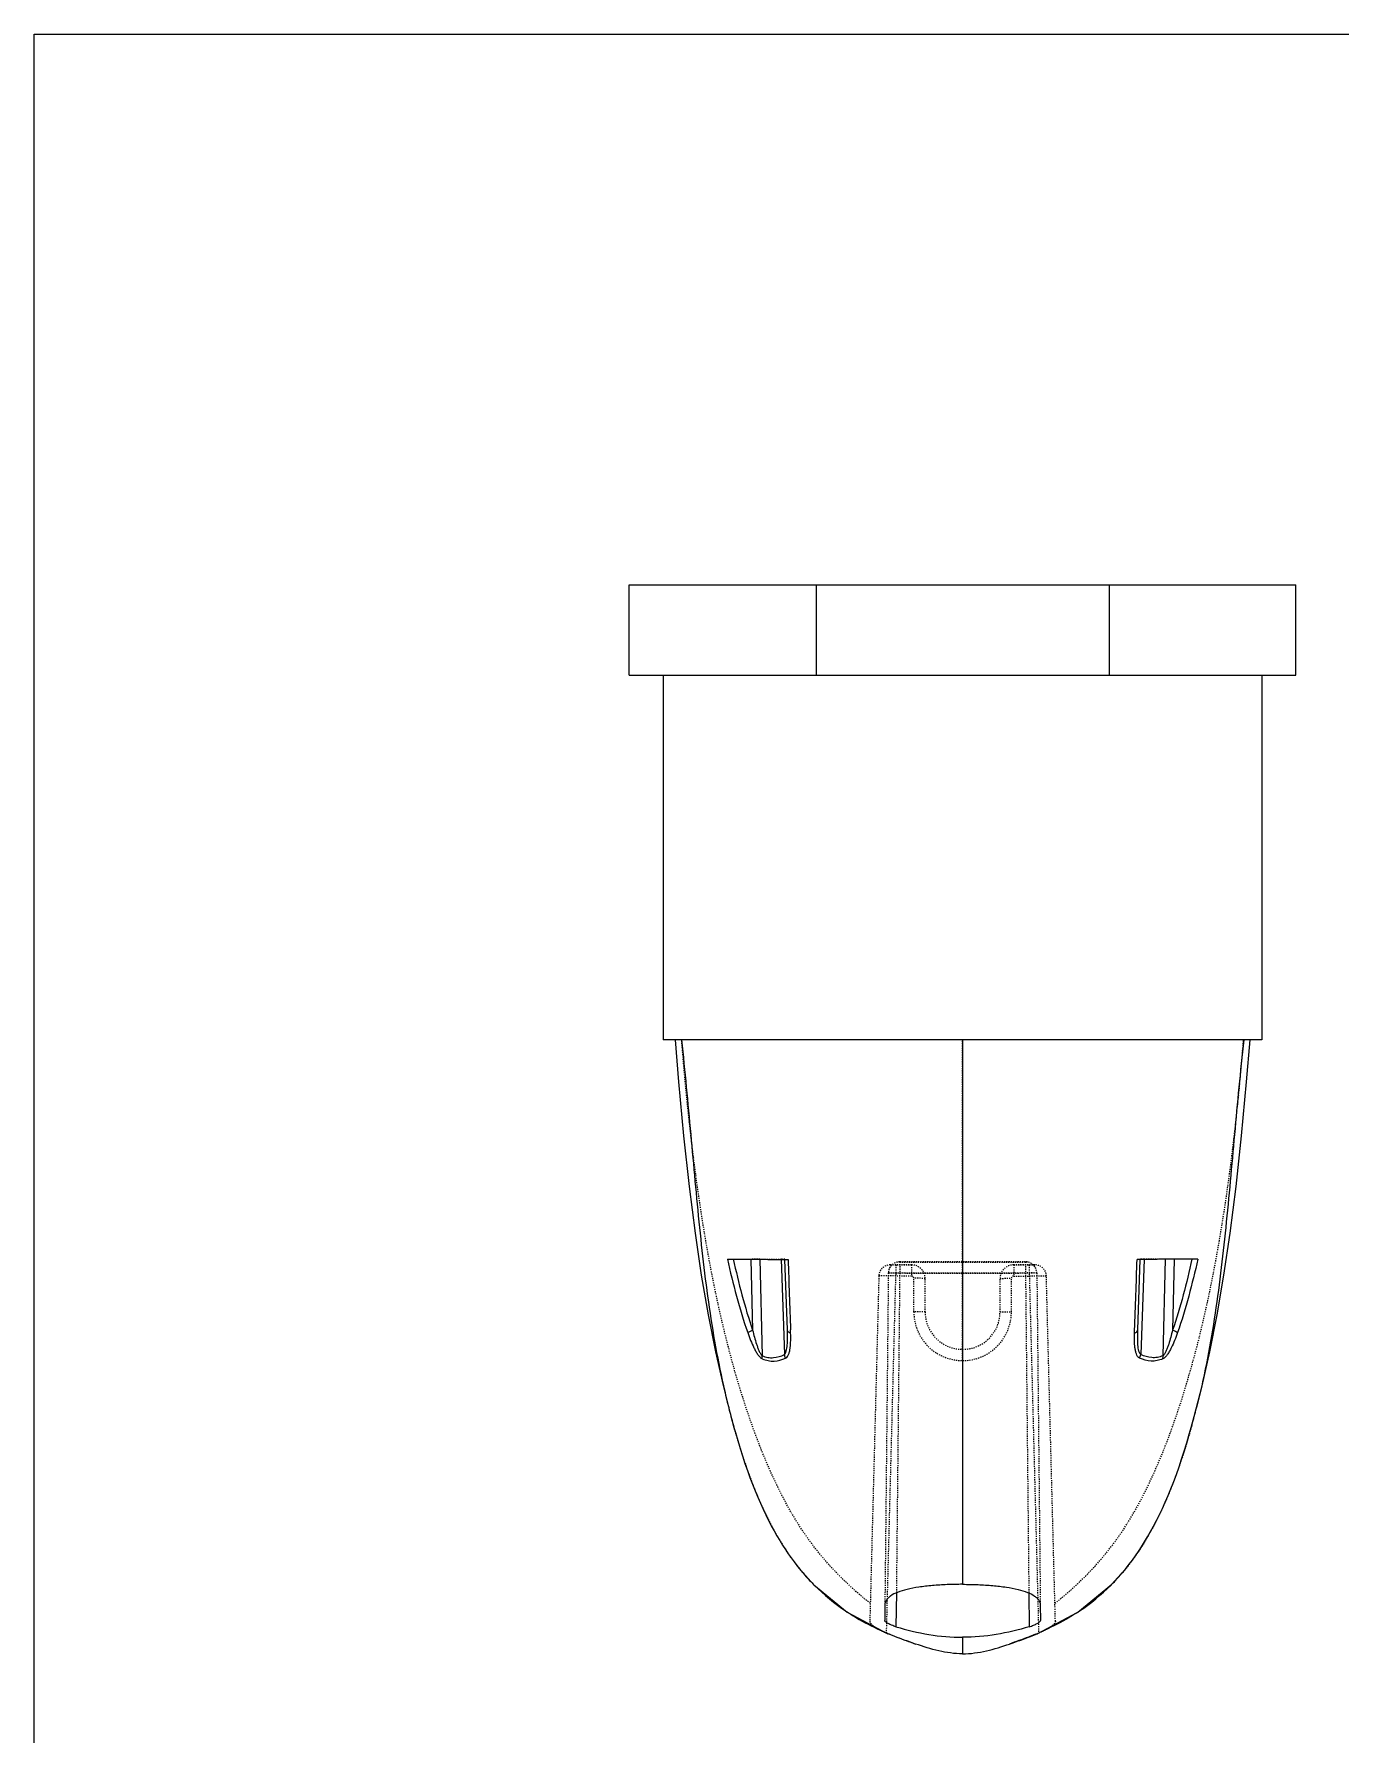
# Model space of a CAD drawing. Header units: millimetres. Extents: x 2899 to 3306, y 1519 to 1820.
# Drawn here: x 2899.5 to 3015.2, y 1669.8 to 1820.4 of the extents above; entities that cross this region are included whole.
import ezdxf

# ---------------------------------------------------------------- set-up
doc = ezdxf.new("R2010")
doc.units = ezdxf.units.MM
doc.linetypes.add('HIDDEN', pattern=[0.2, 0.1, -0.1])
doc.layers.add('DEFAULT_2', color=8, linetype='HIDDEN')

msp = doc.modelspace()

# ---------------------------------------------------------------- linework, layer by layer
at = {"color": 7, "linetype": 'Continuous'}
for p, q in [((2952.184, 1763.633), (2952.184, 1771.633)), ((2952.185, 1771.633), (3011.184, 1771.633)), ((2968.723, 1771.633), (2968.723, 1763.633)), ((2994.646, 1771.633), (2994.646, 1763.633)), ((3011.184, 1763.633), (3011.184, 1771.633)), ((2952.185, 1763.633), (3011.183, 1763.633)), ((2955.184, 1763.633), (2955.184, 1731.353)), ((3008.184, 1763.633), (3008.184, 1731.353)), ((3008.184, 1731.353), (2955.184, 1731.353)), ((2981.684, 1731.353), (2981.684, 1683.16)), ((2962.789, 1711.936), (2962.942, 1711.935)), ((2962.942, 1711.935), (2963.738, 1711.931)), ((2962.952, 1711.945), (2963.102, 1705.655)), ((2963.738, 1711.931), (2963.883, 1711.931)), ((2963.746, 1711.943), (2963.95, 1703.392)), ((2965.609, 1711.923), (2965.946, 1711.922)), ((2965.623, 1711.934), (2965.918, 1703.502)), ((2965.946, 1711.922), (2966.238, 1711.921)), ((2966.175, 1705.673), (2965.956, 1711.923)), ((2997.423, 1711.922), (2997.13, 1711.921)), ((2997.194, 1705.673), (2997.413, 1711.923)), ((2997.76, 1711.923), (2997.423, 1711.922)), ((2997.746, 1711.934), (2997.451, 1703.502)), ((2999.623, 1711.943), (2999.419, 1703.392)), ((2999.63, 1711.931), (2999.486, 1711.931)), ((3000.426, 1711.935), (2999.63, 1711.931)), ((3000.417, 1711.945), (3000.267, 1705.655)), ((3000.58, 1711.936), (3000.426, 1711.935)), ((2966.464, 1705.391), (2966.454, 1705.68)), ((2996.904, 1705.391), (2996.915, 1705.68)), ((2961.426, 1697.112), (2961.448, 1697.034)), ((3001.941, 1697.107), (3001.919, 1697.03)), ((2967.017, 1684.824), (2967.267, 1684.511)), ((2967.217, 1684.573), (2967.267, 1684.511)), ((2996.103, 1684.512), (2996.173, 1684.599)), ((2975.82, 1682.399), (2975.788, 1679.403)), ((2987.549, 1682.399), (2987.58, 1679.403)), ((2974.804, 1681.318), (2974.789, 1679.953)), ((2988.565, 1681.318), (2988.58, 1679.953)), ((2981.684, 1678.47), (2981.684, 1677.009))]:
    msp.add_line(p, q, dxfattribs=at)
msp.add_lwpolyline([(2899.491, 1820.397), (3306.345, 1820.397), (3306.345, 1519.248), (2899.491, 1519.248)], close=True)
for points in [[(2956.243, 1731.353), (2956.546, 1727.641), (2956.987, 1722.865), (2957.475, 1718.363), (2958, 1714.25), (2958.553, 1710.532), (2959.158, 1707.025), (2959.807, 1703.749), (2960.486, 1700.745), (2961.175, 1698.031), (2961.448, 1697.038)], [(3001.919, 1697.034), (3002.193, 1698.03), (3002.882, 1700.744), (3003.561, 1703.748), (3004.211, 1707.024), (3004.815, 1710.531), (3005.369, 1714.25), (3005.894, 1718.363), (3006.382, 1722.865), (3006.823, 1727.642), (3007.126, 1731.353)], [(2961.447, 1697.038), (2961.572, 1696.598), (2961.781, 1695.886), (2961.992, 1695.194), (2962.206, 1694.522), (2962.422, 1693.869), (2962.64, 1693.235), (2962.862, 1692.62), (2963.087, 1692.023), (2963.316, 1691.444), (2963.548, 1690.883), (2963.783, 1690.34), (2964.021, 1689.815), (2964.262, 1689.308), (2964.505, 1688.819), (2964.75, 1688.348), (2964.997, 1687.894), (2965.246, 1687.457), (2965.496, 1687.036), (2965.746, 1686.632), (2965.998, 1686.244), (2966.251, 1685.869), (2966.505, 1685.507), (2966.761, 1685.159), (2967.017, 1684.824)], [(2996.173, 1684.599), (2996.443, 1684.942), (2996.715, 1685.303), (2996.987, 1685.681), (2997.258, 1686.074), (2997.528, 1686.484), (2997.796, 1686.91), (2998.064, 1687.356), (2998.331, 1687.821), (2998.595, 1688.305), (2998.858, 1688.807), (2999.118, 1689.33), (2999.375, 1689.873), (2999.629, 1690.437), (2999.879, 1691.021), (3000.125, 1691.625), (3000.368, 1692.249), (3000.607, 1692.894), (3000.842, 1693.56), (3001.074, 1694.248), (3001.302, 1694.958), (3001.529, 1695.69), (3001.752, 1696.445), (3001.919, 1697.03)], [(2967.27, 1684.513), (2968.51, 1683.128), (2971.472, 1680.7), (2975.081, 1678.787)], [(2988.288, 1678.787), (2991.898, 1680.701), (2994.861, 1683.13), (2996.1, 1684.515)]]:
    msp.add_lwpolyline(points, dxfattribs=at)
for centre, radius, start, end in [((5456.867, 1794.808), 2492.008, 181.906078, 182.049648), ((506.501, 1794.808), 2492.008, 357.950352, 358.093922), ((3032.071, 1716.752), 73.324, 194.1725, 194.3475), ((3028.534, 1715.836), 69.671, 194.33854, 195.58977), ((2934.851, 1715.831), 69.654, 344.40627, 345.66246), ((2931.306, 1716.749), 73.316, 345.65343, 345.8276), ((2982.056, 1696.548), 19.069, 219.14311, 220.50471), ((2981.755, 1696.291), 18.672, 220.50491, 223.21427), ((2981.594, 1696.14), 18.451, 223.21626, 225.1138), ((2981.775, 1696.14), 18.452, 314.89294, 316.78166), ((2981.614, 1696.291), 18.672, 316.78367, 319.4944), ((2981.312, 1696.549), 19.07, 319.49462, 320.86225), ((2981.67, 1696.225), 18.566, 225.13159, 236.14621), ((2981.699, 1696.225), 18.566, 303.85996, 314.87519), ((2982.185, 1696.945), 19.451, 236.06843, 237.08228), ((2981.184, 1696.944), 19.45, 302.92304, 303.93768), ((2985.467, 1703.529), 26.812, 245.62955, 246.58751), ((2986.487, 1705.889), 29.383, 246.59018, 247.64544), ((2976.882, 1705.889), 29.383, 292.35461, 293.40956), ((2977.902, 1703.529), 26.812, 293.41222, 294.37048)]:
    msp.add_arc(centre, radius, start, end, dxfattribs=at)
for points, knots in [([(2956.802, 1731.353), (2957.104, 1728.567), (2957.621, 1723.027), (2958.348, 1714.781), (2959.147, 1708.007), (2960.068, 1702.698), (2960.653, 1700.089), (2960.978, 1698.799)], [0, 0, 0, 0, 0.2559652, 0.5080426, 0.7560114, 0.8784716, 1, 1, 1, 1]), ([(3006.566, 1731.353), (3006.265, 1728.566), (3005.747, 1723.027), (3005.02, 1714.78), (3004.222, 1708.007), (3003.3, 1702.697), (3002.716, 1700.089), (3002.39, 1698.798)], [0, 0, 0, 0, 0.2559663, 0.5080446, 0.7560132, 0.8784727, 1, 1, 1, 1]), ([(2960.86, 1711.949), (2960.931, 1711.949), (2961.235, 1711.946), (2961.539, 1711.944), (2961.772, 1711.942)], [0, 0, 0, 0, 0.2331261, 1, 1, 1, 1]), ([(2960.86, 1711.949), (2961.111, 1710.85), (2961.641, 1708.66), (2962.285, 1706.499), (2962.661, 1705.439)], [0, 0, 0, 0, 0.5007232, 1, 1, 1, 1]), ([(2961.379, 1711.947), (2961.62, 1710.886), (2962.129, 1708.77), (2962.744, 1706.681), (2963.102, 1705.655)], [0, 0, 0, 0, 0.5005999, 1, 1, 1, 1]), ([(2961.772, 1711.942), (2961.852, 1711.942), (2962.191, 1711.94), (2962.53, 1711.938), (2962.789, 1711.936)], [0, 0, 0, 0, 0.2359079, 1, 1, 1, 1]), ([(2963.883, 1711.931), (2964.018, 1711.93), (2964.594, 1711.927), (2965.169, 1711.925), (2965.609, 1711.923)], [0, 0, 0, 0, 0.2351612, 1, 1, 1, 1]), ([(2999.486, 1711.931), (2999.35, 1711.93), (2998.775, 1711.927), (2998.2, 1711.925), (2997.76, 1711.923)], [0, 0, 0, 0, 0.2351612, 1, 1, 1, 1]), ([(3001.99, 1711.947), (3001.749, 1710.886), (3001.24, 1708.77), (3000.624, 1706.681), (3000.267, 1705.655)], [0, 0, 0, 0, 0.5005999, 1, 1, 1, 1]), ([(3001.596, 1711.942), (3001.517, 1711.942), (3001.178, 1711.94), (3000.839, 1711.938), (3000.58, 1711.936)], [0, 0, 0, 0, 0.2359079, 1, 1, 1, 1]), ([(3002.509, 1711.949), (3002.257, 1710.85), (3001.728, 1708.66), (3001.083, 1706.499), (3000.708, 1705.439)], [0, 0, 0, 0, 0.5007232, 1, 1, 1, 1]), ([(3002.509, 1711.949), (3002.438, 1711.949), (3002.134, 1711.946), (3001.83, 1711.944), (3001.596, 1711.942)], [0, 0, 0, 0, 0.2331261, 1, 1, 1, 1]), ([(2962.661, 1705.439), (2962.716, 1705.477), (2962.863, 1705.552), (2963.013, 1705.619), (2963.102, 1705.655)], [0, 0, 0, 0, 0.4117963, 1, 1, 1, 1]), ([(2962.661, 1705.439), (2962.742, 1705.209), (2962.912, 1704.757), (2963.154, 1704.207), (2963.373, 1703.793), (2963.548, 1703.511), (2963.732, 1703.276), (2963.879, 1703.15), (2963.957, 1703.117)], [0, 0, 0, 0, 0.2708432, 0.5372629, 0.6668606, 0.7913474, 0.9057301, 1, 1, 1, 1]), ([(2963.102, 1705.655), (2963.151, 1705.448), (2963.256, 1705.036), (2963.404, 1704.528), (2963.54, 1704.131), (2963.652, 1703.847), (2963.759, 1703.624), (2963.859, 1703.473), (2963.918, 1703.412), (2963.95, 1703.392)], [0, 0, 0, 0, 0.2619128, 0.5222063, 0.6509262, 0.7773679, 0.8981452, 0.9532518, 1, 1, 1, 1]), ([(2965.918, 1703.502), (2965.976, 1703.546), (2966.052, 1703.697), (2966.113, 1703.937), (2966.151, 1704.208), (2966.181, 1704.589), (2966.19, 1705.079), (2966.182, 1705.474), (2966.175, 1705.673)], [0, 0, 0, 0, 0.0988288, 0.21471, 0.3385365, 0.4667189, 0.7304565, 1, 1, 1, 1]), ([(2966.02, 1703.188), (2966.16, 1703.253), (2966.297, 1703.498), (2966.385, 1703.825), (2966.449, 1704.221), (2966.478, 1704.745), (2966.472, 1705.172), (2966.464, 1705.391)], [0, 0, 0, 0, 0.2000785, 0.3193724, 0.4466481, 0.7167175, 1, 1, 1, 1]), ([(2966.464, 1705.391), (2966.423, 1705.408), (2966.347, 1705.444), (2966.233, 1705.524), (2966.177, 1705.615), (2966.175, 1705.673)], [0, 0, 0, 0, 0.3195416, 0.5889107, 1, 1, 1, 1]), ([(2997.349, 1703.188), (2997.209, 1703.253), (2997.072, 1703.498), (2996.984, 1703.825), (2996.919, 1704.221), (2996.891, 1704.745), (2996.897, 1705.172), (2996.904, 1705.391)], [0, 0, 0, 0, 0.2000785, 0.3193724, 0.4466481, 0.7167175, 1, 1, 1, 1]), ([(2996.904, 1705.391), (2996.946, 1705.408), (2997.021, 1705.444), (2997.136, 1705.524), (2997.192, 1705.615), (2997.194, 1705.673)], [0, 0, 0, 0, 0.3195416, 0.5889107, 1, 1, 1, 1]), ([(2997.451, 1703.502), (2997.393, 1703.546), (2997.316, 1703.697), (2997.256, 1703.937), (2997.218, 1704.208), (2997.188, 1704.589), (2997.179, 1705.079), (2997.187, 1705.474), (2997.194, 1705.673)], [0, 0, 0, 0, 0.0988288, 0.21471, 0.3385365, 0.4667189, 0.7304565, 1, 1, 1, 1]), ([(3000.708, 1705.439), (3000.627, 1705.209), (3000.457, 1704.757), (3000.215, 1704.207), (2999.996, 1703.793), (2999.821, 1703.511), (2999.637, 1703.276), (2999.489, 1703.15), (2999.411, 1703.117)], [0, 0, 0, 0, 0.2708432, 0.5372629, 0.6668606, 0.7913474, 0.9057301, 1, 1, 1, 1]), ([(3000.267, 1705.655), (3000.217, 1705.448), (3000.113, 1705.036), (2999.965, 1704.528), (2999.829, 1704.131), (2999.717, 1703.847), (2999.61, 1703.624), (2999.51, 1703.473), (2999.451, 1703.412), (2999.419, 1703.392)], [0, 0, 0, 0, 0.2619128, 0.5222063, 0.6509262, 0.7773679, 0.8981452, 0.9532518, 1, 1, 1, 1]), ([(3000.708, 1705.439), (3000.652, 1705.477), (3000.506, 1705.552), (3000.356, 1705.619), (3000.267, 1705.655)], [0, 0, 0, 0, 0.4117963, 1, 1, 1, 1]), ([(2963.957, 1703.117), (2963.954, 1703.139), (2963.943, 1703.23), (2963.943, 1703.323), (2963.95, 1703.392)], [0, 0, 0, 0, 0.2457898, 1, 1, 1, 1]), ([(2963.95, 1703.392), (2964.109, 1703.326), (2964.437, 1703.229), (2965.117, 1703.198), (2965.615, 1703.352), (2965.918, 1703.502)], [0, 0, 0, 0, 0.2546239, 0.5006851, 1, 1, 1, 1]), ([(2963.957, 1703.117), (2964.123, 1703.046), (2964.465, 1702.941), (2965.176, 1702.894), (2965.7, 1703.04), (2966.02, 1703.188)], [0, 0, 0, 0, 0.2550477, 0.5015696, 1, 1, 1, 1]), ([(2999.411, 1703.117), (2999.246, 1703.046), (2998.903, 1702.941), (2998.193, 1702.894), (2997.668, 1703.04), (2997.349, 1703.188)], [0, 0, 0, 0, 0.2550477, 0.5015696, 1, 1, 1, 1]), ([(2999.419, 1703.392), (2999.26, 1703.326), (2998.932, 1703.229), (2998.251, 1703.198), (2997.753, 1703.352), (2997.451, 1703.502)], [0, 0, 0, 0, 0.2546239, 0.5006851, 1, 1, 1, 1]), ([(2999.411, 1703.117), (2999.415, 1703.139), (2999.426, 1703.23), (2999.425, 1703.323), (2999.419, 1703.392)], [0, 0, 0, 0, 0.2457898, 1, 1, 1, 1]), ([(2981.684, 1683.16), (2981.229, 1683.16), (2980.336, 1683.142), (2979.043, 1683.062), (2977.857, 1682.928), (2976.823, 1682.739), (2975.977, 1682.49), (2975.411, 1682.216), (2975.091, 1681.955), (2974.927, 1681.756), (2974.827, 1681.542), (2974.804, 1681.391), (2974.804, 1681.318)], [0, 0, 0, 0, 0.1818502, 0.3564801, 0.5171841, 0.6582942, 0.7758842, 0.8687108, 0.9066899, 0.9401473, 0.9705965, 1, 1, 1, 1]), ([(2981.684, 1683.16), (2982.14, 1683.16), (2983.033, 1683.142), (2984.326, 1683.062), (2985.512, 1682.928), (2986.546, 1682.739), (2987.392, 1682.49), (2987.958, 1682.216), (2988.278, 1681.955), (2988.442, 1681.756), (2988.542, 1681.542), (2988.564, 1681.391), (2988.565, 1681.318)], [0, 0, 0, 0, 0.1818502, 0.3564801, 0.5171841, 0.6582942, 0.7758842, 0.8687108, 0.9066899, 0.9401473, 0.9705965, 1, 1, 1, 1]), ([(2971.615, 1680.617), (2971.835, 1680.475), (2972.734, 1679.918), (2973.679, 1679.434), (2974.403, 1679.106)], [0, 0, 0, 0, 0.247847, 1, 1, 1, 1]), ([(2991.755, 1680.618), (2991.535, 1680.476), (2990.635, 1679.918), (2989.691, 1679.434), (2988.966, 1679.106)], [0, 0, 0, 0, 0.247845, 1, 1, 1, 1]), ([(2975.788, 1679.403), (2975.658, 1679.443), (2975.418, 1679.528), (2975.109, 1679.671), (2974.907, 1679.795), (2974.812, 1679.889), (2974.789, 1679.934), (2974.789, 1679.953)], [0, 0, 0, 0, 0.3502547, 0.6547522, 0.8779708, 0.9513881, 1, 1, 1, 1]), ([(2975.788, 1679.403), (2976.743, 1679.113), (2978.689, 1678.643), (2980.687, 1678.47), (2981.684, 1678.47)], [0, 0, 0, 0, 0.500073, 1, 1, 1, 1]), ([(2987.58, 1679.403), (2986.626, 1679.113), (2984.68, 1678.643), (2982.682, 1678.47), (2981.684, 1678.47)], [0, 0, 0, 0, 0.500073, 1, 1, 1, 1]), ([(2987.58, 1679.403), (2987.711, 1679.443), (2987.951, 1679.528), (2988.26, 1679.671), (2988.462, 1679.795), (2988.557, 1679.889), (2988.58, 1679.934), (2988.58, 1679.953)], [0, 0, 0, 0, 0.3502547, 0.6547522, 0.8779708, 0.9513881, 1, 1, 1, 1]), ([(2977.53, 1677.875), (2977.117, 1678.015), (2976.295, 1678.304), (2975.482, 1678.618), (2975.081, 1678.787)], [0, 0, 0, 0, 0.5000097, 1, 1, 1, 1]), ([(2975.312, 1678.714), (2975.494, 1678.639), (2976.228, 1678.345), (2976.97, 1678.073), (2977.53, 1677.875)], [0, 0, 0, 0, 0.2493386, 1, 1, 1, 1]), ([(2981.684, 1677.009), (2980.975, 1677.009), (2979.555, 1677.214), (2978.202, 1677.646), (2977.53, 1677.875)], [0, 0, 0, 0, 0.4996013, 1, 1, 1, 1]), ([(2981.684, 1677.009), (2982.394, 1677.009), (2983.814, 1677.214), (2985.167, 1677.646), (2985.839, 1677.875)], [0, 0, 0, 0, 0.4996013, 1, 1, 1, 1]), ([(2985.839, 1677.875), (2986.252, 1678.015), (2987.073, 1678.304), (2987.887, 1678.618), (2988.288, 1678.787)], [0, 0, 0, 0, 0.5000097, 1, 1, 1, 1]), ([(2988.057, 1678.714), (2987.875, 1678.639), (2987.141, 1678.345), (2986.398, 1678.073), (2985.839, 1677.875)], [0, 0, 0, 0, 0.2493382, 1, 1, 1, 1])]:
    msp.add_open_spline(points, degree=3, knots=knots, dxfattribs=at)
for points in [[(2966.02, 1703.188), (2965.972, 1703.287), (2965.937, 1703.394), (2965.918, 1703.502)], [(2997.349, 1703.188), (2997.397, 1703.287), (2997.432, 1703.394), (2997.451, 1703.502)]]:
    msp.add_open_spline(points, degree=3, dxfattribs=at)
at = {"layer": 'DEFAULT_2', "color": 8, "linetype": 'HIDDEN'}
for p, q in [((2981.684, 1702.965), (2981.684, 1731.353)), ((2961.379, 1711.947), (2962.952, 1711.945)), ((2963.746, 1711.943), (2965.623, 1711.934)), ((2965.956, 1711.93), (2965.956, 1711.923)), ((2975.111, 1710.716), (2974.804, 1681.318)), ((2975.111, 1710.702), (2975.111, 1710.716)), ((2975.277, 1711.442), (2977.162, 1711.443)), ((2975.277, 1711.436), (2975.277, 1711.442)), ((2975.779, 1711.434), (2975.779, 1710.452)), ((2977.162, 1711.434), (2975.779, 1711.434)), ((2976.116, 1710.719), (2975.82, 1682.399)), ((2976.116, 1711.711), (2976.116, 1710.719)), ((2987.253, 1711.711), (2976.116, 1711.711)), ((2976.116, 1710.719), (2987.253, 1710.719)), ((2977.162, 1711.443), (2977.162, 1710.452)), ((2986.207, 1711.443), (2986.207, 1710.452)), ((2988.092, 1711.442), (2986.207, 1711.443)), ((2986.207, 1711.434), (2987.59, 1711.434)), ((2987.253, 1711.711), (2987.253, 1710.719)), ((2987.253, 1710.719), (2987.549, 1682.399)), ((2987.59, 1711.434), (2987.59, 1710.452)), ((2988.092, 1711.436), (2988.092, 1711.442)), ((2988.257, 1710.716), (2988.565, 1681.318)), ((2988.257, 1710.702), (2988.257, 1710.716)), ((2997.413, 1711.93), (2997.413, 1711.923)), ((2999.623, 1711.943), (2997.746, 1711.934)), ((3001.99, 1711.947), (3000.417, 1711.945)), ((2974.272, 1710.457), (2973.472, 1679.898)), ((2974.272, 1710.457), (2974.272, 1710.462)), ((2974.951, 1678.843), (2975.779, 1710.452)), ((2977.162, 1710.452), (2975.779, 1710.452)), ((2977.363, 1707.286), (2977.363, 1710.251)), ((2978.368, 1707.263), (2978.368, 1710.228)), ((2985.001, 1707.263), (2985.001, 1710.228)), ((2986.006, 1707.286), (2986.006, 1710.251)), ((2986.207, 1710.452), (2987.59, 1710.452)), ((2987.59, 1710.452), (2988.417, 1678.843)), ((2989.097, 1710.457), (2989.097, 1710.462)), ((2989.897, 1679.898), (2989.097, 1710.457)), ((2961.448, 1697.038), (2961.476, 1696.938)), ((3001.892, 1696.935), (3001.919, 1697.034)), ((2967.217, 1684.573), (2967.27, 1684.513)), ((2996.1, 1684.515), (2996.158, 1684.581)), ((2975.081, 1678.788), (2974.951, 1678.843)), ((2988.288, 1678.788), (2988.417, 1678.843))]:
    msp.add_line(p, q, dxfattribs=at)
for centre, radius, start, end in [((2975.277, 1710.431), 1.005, 90.06732, 178.49997), ((2976.116, 1710.706), 1.005, 89.99986, 179.39986), ((2976.116, 1710.692), 1.005, 89.99986, 179.39986), ((2977.163, 1710.238), 1.205, 359.99007, 90.03839), ((2986.206, 1710.238), 1.205, 89.96161, 180.00993), ((2987.253, 1710.706), 1.005, 0.60014, 90.00014), ((2987.253, 1710.692), 1.005, 0.60014, 90.00014), ((2988.092, 1710.431), 1.005, 1.50003, 89.93273), ((2977.162, 1710.251), 0.201, 359.9982, 89.99737), ((2986.207, 1710.251), 0.201, 90.00263, 180.0018), ((2981.685, 1707.286), 4.322, 179.99777, 0.00223), ((2981.684, 1707.273), 3.316, 180.00082, 359.99918)]:
    msp.add_arc(centre, radius, start, end, dxfattribs=at)
for centre, ratio, start_param, end_param in [((2962.069, 1711.939), 0.0031419, 0.5839524, 1.1161785), ((2963.945, 1711.93), 0.0031398, 0, 0.5837446), ((2999.424, 1711.93), 0.0031398, 2.5578481, 3.1415927), ((3001.3, 1711.939), 0.0031419, 2.0254142, 2.5576402)]:
    msp.add_ellipse(centre, major_axis=(2.011, 0), ratio=ratio, start_param=start_param, end_param=end_param, dxfattribs=at)
for points, knots in [([(2973.513, 1681.485), (2973.062, 1681.833), (2972.187, 1682.562), (2970.535, 1684.111), (2968.657, 1686.213), (2966.758, 1688.99), (2965.195, 1691.946), (2963.866, 1695.005), (2962.715, 1698.136), (2961.711, 1701.321), (2960.539, 1705.634), (2959.344, 1711.118), (2958.246, 1717.792), (2957.411, 1724.546), (2956.996, 1729.078), (2956.817, 1731.353)], [0, 0, 0, 0, 0.0317042, 0.0632488, 0.1258719, 0.1879838, 0.2497926, 0.3115197, 0.3732859, 0.4351578, 0.4971739, 0.6217116, 0.7470188, 0.8731203, 1, 1, 1, 1]), ([(2989.856, 1681.485), (2990.307, 1681.833), (2991.182, 1682.562), (2992.834, 1684.111), (2994.712, 1686.213), (2996.61, 1688.99), (2998.174, 1691.946), (2999.503, 1695.005), (3000.653, 1698.136), (3001.658, 1701.321), (3002.83, 1705.634), (3004.025, 1711.118), (3005.123, 1717.792), (3005.958, 1724.546), (3006.373, 1729.078), (3006.552, 1731.353)], [0, 0, 0, 0, 0.0317042, 0.0632488, 0.1258718, 0.1879837, 0.2497925, 0.3115197, 0.3732859, 0.4351578, 0.4971739, 0.6217116, 0.7470188, 0.8731203, 1, 1, 1, 1]), ([(2960.86, 1711.949), (2960.889, 1711.949), (2961.062, 1711.948), (2961.235, 1711.948), (2961.379, 1711.947)], [0, 0, 0, 0, 0.1665453, 1, 1, 1, 1]), ([(2965.956, 1711.923), (2965.956, 1711.922), (2965.966, 1711.925), (2965.976, 1711.922), (2966.001, 1711.923), (2966.031, 1711.922), (2966.072, 1711.922), (2966.141, 1711.921), (2966.198, 1711.921), (2966.238, 1711.921)], [0, 0, 0, 0, 0.0161234, 0.0643328, 0.1444864, 0.2560951, 0.3985219, 0.5708677, 1, 1, 1, 1]), ([(2975.111, 1710.716), (2975.111, 1710.718), (2975.121, 1710.717), (2975.133, 1710.72), (2975.158, 1710.72), (2975.191, 1710.721), (2975.233, 1710.721), (2975.305, 1710.722), (2975.415, 1710.723), (2975.565, 1710.723), (2975.737, 1710.722), (2975.923, 1710.721), (2976.051, 1710.72), (2976.116, 1710.719)], [0, 0, 0, 0, 0.0049954, 0.0194431, 0.0433153, 0.0763814, 0.1183425, 0.1687832, 0.2931146, 0.4446048, 0.6174358, 0.8049689, 1, 1, 1, 1]), ([(2988.257, 1710.702), (2988.257, 1710.702), (2988.253, 1710.702), (2988.249, 1710.701), (2988.238, 1710.701), (2988.218, 1710.7), (2988.181, 1710.699), (2988.126, 1710.698), (2988.055, 1710.697), (2987.969, 1710.696), (2987.868, 1710.695), (2987.704, 1710.694), (2987.463, 1710.692), (2987.132, 1710.691), (2986.749, 1710.689), (2986.317, 1710.688), (2985.841, 1710.686), (2985.13, 1710.685), (2984.168, 1710.683), (2982.95, 1710.682), (2981.684, 1710.682), (2980.418, 1710.682), (2979.201, 1710.683), (2978.239, 1710.685), (2977.528, 1710.686), (2977.051, 1710.688), (2976.62, 1710.689), (2976.237, 1710.691), (2975.906, 1710.692), (2975.665, 1710.694), (2975.501, 1710.695), (2975.399, 1710.696), (2975.313, 1710.697), (2975.243, 1710.698), (2975.188, 1710.699), (2975.151, 1710.7), (2975.131, 1710.701), (2975.12, 1710.701), (2975.115, 1710.702), (2975.111, 1710.702), (2975.111, 1710.702)], [0, 0, 0, 0, 0.0001556, 0.0006091, 0.0013626, 0.002416, 0.0054208, 0.0096173, 0.0149944, 0.0215402, 0.0292386, 0.0380707, 0.0590499, 0.0842755, 0.1135044, 0.1464555, 0.1828115, 0.2222222, 0.3086633, 0.4024575, 0.5, 0.5975425, 0.6913367, 0.7777778, 0.8171884, 0.8535445, 0.8864956, 0.9157245, 0.9409501, 0.9619293, 0.9707614, 0.9784598, 0.9850056, 0.9903827, 0.9945792, 0.997584, 0.9986374, 0.9993909, 0.9998444, 1, 1, 1, 1]), ([(2975.779, 1711.434), (2975.715, 1711.434), (2975.622, 1711.434), (2975.504, 1711.435), (2975.428, 1711.435), (2975.367, 1711.435), (2975.325, 1711.435), (2975.3, 1711.436), (2975.287, 1711.435), (2975.282, 1711.437), (2975.277, 1711.435), (2975.277, 1711.436)], [0, 0, 0, 0, 0.3826894, 0.5555908, 0.707133, 0.8314939, 0.923889, 0.9569419, 0.9807823, 0.9951739, 1, 1, 1, 1]), ([(2976.116, 1711.697), (2976.116, 1711.696), (2976.12, 1711.697), (2976.124, 1711.696), (2976.133, 1711.696), (2976.15, 1711.695), (2976.181, 1711.694), (2976.228, 1711.693), (2976.288, 1711.692), (2976.36, 1711.692), (2976.446, 1711.691), (2976.585, 1711.69), (2976.79, 1711.688), (2977.07, 1711.687), (2977.394, 1711.686), (2977.76, 1711.684), (2978.163, 1711.683), (2978.766, 1711.682), (2979.581, 1711.681), (2980.612, 1711.68), (2981.684, 1711.679), (2982.757, 1711.68), (2983.788, 1711.681), (2984.603, 1711.682), (2985.205, 1711.683), (2985.609, 1711.684), (2985.975, 1711.686), (2986.299, 1711.687), (2986.579, 1711.688), (2986.784, 1711.69), (2986.923, 1711.691), (2987.008, 1711.692), (2987.081, 1711.692), (2987.141, 1711.693), (2987.188, 1711.694), (2987.219, 1711.695), (2987.236, 1711.696), (2987.245, 1711.696), (2987.249, 1711.697), (2987.253, 1711.696), (2987.253, 1711.697)], [0, 0, 0, 0, 0.0001556, 0.0006091, 0.0013626, 0.002416, 0.0054207, 0.0096173, 0.0149945, 0.0215401, 0.0292387, 0.0380706, 0.05905, 0.0842754, 0.1135042, 0.1464555, 0.1828116, 0.222222, 0.3086633, 0.4024573, 0.5, 0.5975427, 0.6913367, 0.777778, 0.8171884, 0.8535445, 0.8864958, 0.9157246, 0.94095, 0.9619294, 0.9707613, 0.9784599, 0.9850055, 0.9903827, 0.9945793, 0.997584, 0.9986374, 0.9993909, 0.9998444, 1, 1, 1, 1]), ([(2988.257, 1710.716), (2988.257, 1710.718), (2988.247, 1710.717), (2988.236, 1710.72), (2988.21, 1710.72), (2988.178, 1710.721), (2988.136, 1710.721), (2988.063, 1710.722), (2987.954, 1710.723), (2987.804, 1710.723), (2987.632, 1710.722), (2987.446, 1710.721), (2987.318, 1710.72), (2987.253, 1710.719)], [0, 0, 0, 0, 0.0049954, 0.0194431, 0.0433153, 0.0763814, 0.1183425, 0.1687832, 0.2931146, 0.4446048, 0.6174358, 0.8049689, 1, 1, 1, 1]), ([(2987.59, 1711.434), (2987.654, 1711.434), (2987.747, 1711.434), (2987.865, 1711.435), (2987.941, 1711.435), (2988.002, 1711.435), (2988.044, 1711.435), (2988.069, 1711.436), (2988.082, 1711.435), (2988.087, 1711.437), (2988.092, 1711.435), (2988.092, 1711.436)], [0, 0, 0, 0, 0.3826894, 0.5555908, 0.707133, 0.8314939, 0.923889, 0.9569419, 0.9807823, 0.9951739, 1, 1, 1, 1]), ([(2997.413, 1711.923), (2997.413, 1711.922), (2997.403, 1711.925), (2997.393, 1711.922), (2997.368, 1711.923), (2997.338, 1711.922), (2997.297, 1711.922), (2997.227, 1711.921), (2997.171, 1711.921), (2997.13, 1711.921)], [0, 0, 0, 0, 0.0161234, 0.0643328, 0.1444864, 0.2560951, 0.3985219, 0.5708677, 1, 1, 1, 1]), ([(3002.509, 1711.949), (3002.48, 1711.949), (3002.307, 1711.948), (3002.134, 1711.948), (3001.99, 1711.947)], [0, 0, 0, 0, 0.1665453, 1, 1, 1, 1]), ([(2975.779, 1710.452), (2975.681, 1710.454), (2975.489, 1710.457), (2975.21, 1710.461), (2974.953, 1710.463), (2974.727, 1710.465), (2974.563, 1710.465), (2974.455, 1710.464), (2974.391, 1710.464), (2974.343, 1710.462), (2974.304, 1710.462), (2974.287, 1710.458), (2974.272, 1710.46), (2974.272, 1710.457)], [0, 0, 0, 0, 0.1950148, 0.3825132, 0.5553231, 0.7067946, 0.8311196, 0.8815661, 0.9235293, 0.9566093, 0.9804949, 0.9949664, 1, 1, 1, 1]), ([(2978.368, 1710.228), (2978.368, 1710.23), (2978.358, 1710.231), (2978.347, 1710.234), (2978.321, 1710.235), (2978.289, 1710.237), (2978.246, 1710.239), (2978.174, 1710.242), (2978.064, 1710.245), (2977.914, 1710.248), (2977.743, 1710.25), (2977.556, 1710.251), (2977.428, 1710.251), (2977.363, 1710.251)], [0, 0, 0, 0, 0.005318, 0.0198703, 0.0437946, 0.0768889, 0.1188525, 0.169293, 0.2935753, 0.4449877, 0.6176938, 0.8051272, 1, 1, 1, 1]), ([(2985.001, 1710.228), (2985.001, 1710.23), (2985.011, 1710.231), (2985.022, 1710.234), (2985.048, 1710.235), (2985.08, 1710.237), (2985.122, 1710.239), (2985.195, 1710.242), (2985.304, 1710.245), (2985.455, 1710.248), (2985.626, 1710.25), (2985.812, 1710.251), (2985.941, 1710.251), (2986.006, 1710.251)], [0, 0, 0, 0, 0.005318, 0.0198703, 0.0437946, 0.0768889, 0.1188525, 0.169293, 0.2935753, 0.4449877, 0.6176938, 0.8051272, 1, 1, 1, 1]), ([(2987.59, 1710.452), (2987.688, 1710.454), (2987.88, 1710.457), (2988.159, 1710.461), (2988.416, 1710.463), (2988.641, 1710.465), (2988.806, 1710.465), (2988.914, 1710.464), (2988.978, 1710.464), (2989.026, 1710.462), (2989.065, 1710.462), (2989.082, 1710.458), (2989.097, 1710.46), (2989.097, 1710.457)], [0, 0, 0, 0, 0.1950148, 0.3825132, 0.5553231, 0.7067946, 0.8311196, 0.8815661, 0.9235293, 0.9566093, 0.9804949, 0.9949664, 1, 1, 1, 1]), ([(2978.368, 1707.263), (2978.368, 1707.265), (2978.358, 1707.266), (2978.347, 1707.269), (2978.321, 1707.27), (2978.289, 1707.272), (2978.246, 1707.274), (2978.174, 1707.277), (2978.064, 1707.28), (2977.914, 1707.283), (2977.743, 1707.285), (2977.556, 1707.286), (2977.428, 1707.286), (2977.363, 1707.286)], [0, 0, 0, 0, 0.005318, 0.0198703, 0.0437946, 0.0768889, 0.1188525, 0.169293, 0.2935753, 0.4449877, 0.6176938, 0.8051272, 1, 1, 1, 1]), ([(2985.001, 1707.263), (2985.001, 1707.265), (2985.011, 1707.266), (2985.022, 1707.269), (2985.048, 1707.27), (2985.08, 1707.272), (2985.122, 1707.274), (2985.195, 1707.277), (2985.304, 1707.28), (2985.455, 1707.283), (2985.626, 1707.285), (2985.812, 1707.286), (2985.941, 1707.286), (2986.006, 1707.286)], [0, 0, 0, 0, 0.005318, 0.0198703, 0.0437946, 0.0768889, 0.1188525, 0.169293, 0.2935753, 0.4449877, 0.6176938, 0.8051272, 1, 1, 1, 1]), ([(2961.475, 1696.938), (2961.785, 1695.839), (2962.46, 1693.66), (2963.686, 1690.462), (2965.214, 1687.384), (2966.493, 1685.469), (2967.217, 1684.573)], [0, 0, 0, 0, 0.2497196, 0.4987163, 0.7481448, 1, 1, 1, 1]), ([(3001.893, 1696.935), (3001.583, 1695.837), (3000.909, 1693.66), (2999.684, 1690.465), (2998.158, 1687.39), (2996.881, 1685.477), (2996.158, 1684.581)], [0, 0, 0, 0, 0.2497221, 0.4987215, 0.748151, 1, 1, 1, 1]), ([(2973.472, 1679.898), (2973.47, 1679.808), (2973.559, 1679.662), (2973.722, 1679.506), (2973.984, 1679.313), (2974.398, 1679.088), (2974.758, 1678.926), (2974.951, 1678.843)], [0, 0, 0, 0, 0.1441941, 0.2458843, 0.3675544, 0.662223, 1, 1, 1, 1]), ([(2989.897, 1679.898), (2989.899, 1679.808), (2989.81, 1679.662), (2989.647, 1679.506), (2989.385, 1679.313), (2988.971, 1679.088), (2988.611, 1678.926), (2988.417, 1678.843)], [0, 0, 0, 0, 0.1441941, 0.2458843, 0.3675544, 0.662223, 1, 1, 1, 1])]:
    msp.add_open_spline(points, degree=3, knots=knots, dxfattribs=at)

doc.saveas('drawing.dxf')
